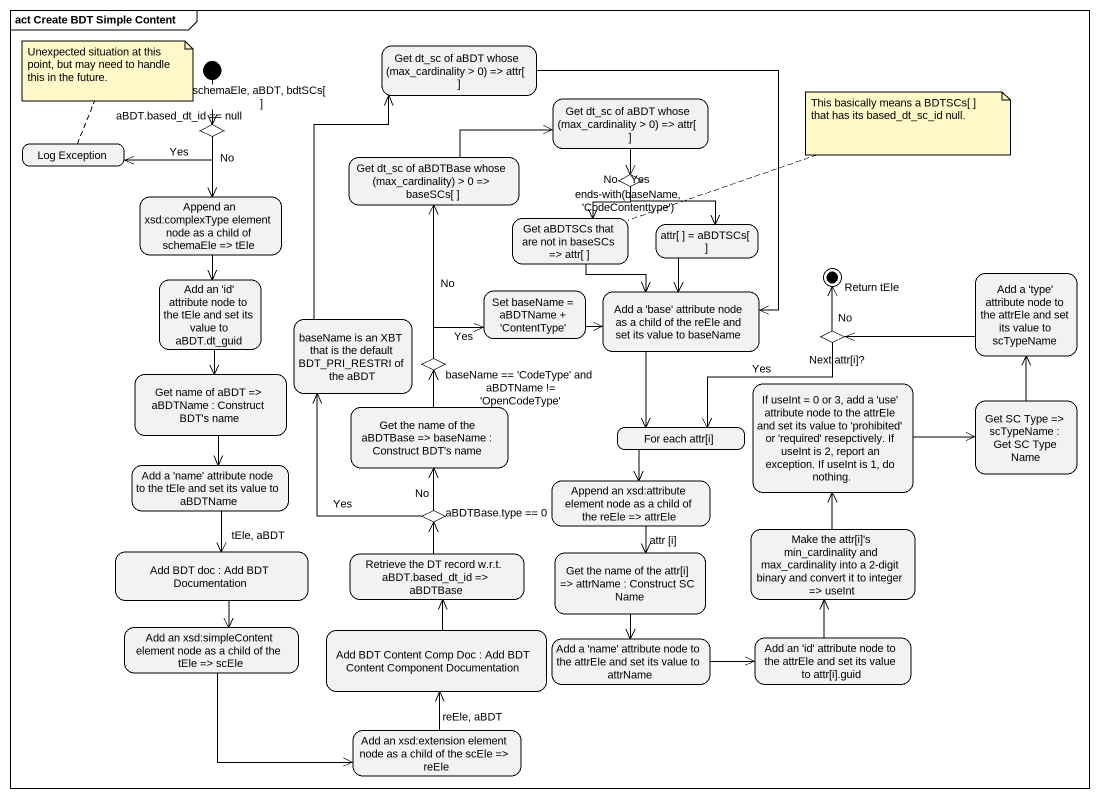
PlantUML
@startuml
mainframe act Create BDT Simple Content
hide empty description
state "Get dt_sc of aBDT whose (max_cardinality > 0) => attr[ ]" as Get_dt_sc_of_aBDT_whose_max
state "aBDT.based_dt_id == null" as aBDT_based_dt_id_null <<choice>>
state "Get dt_sc of aBDT whose (max_cardinality > 0) => attr[ ]" as Get_dt_sc_of_aBDT_whose_max_2
state "Log Exception" as Log_Exception
state "Get dt_sc of aBDTBase whose (max_cardinality) > 0 => baseSCs[ ]" as Get_dt_sc_of_aBDTBase_whose
state "ends-with(baseName, 'CodeContenttype')" as ends_with_baseName <<choice>>
state "Append an xsd:complexType element node as a child of schemaEle => tEle" as Append_an_xsd_complexType
state "Get aBDTSCs that are not in baseSCs => attr[ ]" as Get_aBDTSCs_that_are_not_in
state "attr[ ] = aBDTSCs[ ]" as attr_aBDTSCs
state "Return tEle" as Return_tEle <<end>>
state "Add an 'id' attribute node to the tEle and set its value to aBDT.dt_guid" as Add_an_id_attribute_node_to
state "Set baseName = aBDTName + 'ContentType'" as Set_baseName_aBDTName
state "Add a 'base' attribute node as a child of the reEle and set its value to baseName" as Add_a_base_attribute_node
state "Add a 'type' attribute node to the attrEle and set its value to scTypeName" as Add_a_type_attribute_node
state "baseName is an XBT that is the default BDT_PRI_RESTRI of the aBDT" as baseName_is_an_XBT_that_is
state "baseName == 'CodeType' and aBDTName != 'OpenCodeType'" as baseName_CodeType_and <<choice>>
state "Next attr[i]?" as Next_attr_i <<choice>>
state "Get name of aBDT => aBDTName : Construct BDT's name" as Get_name_of_aBDT_aBDTName
state "Get the name of the aBDTBase => baseName : Construct BDT's name" as Get_the_name_of_the
state "If useInt = 0 or 3, add a 'use' attribute node to the attrEle and set its value to 'prohibited' or 'required' resepctively. If useInt is 2, report an exception. If useInt is 1, do nothing." as If_useInt_0_or_3_add_a_use
state "Get SC Type => scTypeName : Get SC Type Name" as Get_SC_Type_scTypeName
state "For each attr[i]" as For_each_attr_i
state "Add a 'name' attribute node to the tEle and set its value to aBDTName" as Add_a_name_attribute_node
state "Append an xsd:attribute element node as a child of the reEle => attrEle" as Append_an_xsd_attribute
state "aBDTBase.type == 0" as aBDTBase_type_0 <<choice>>
state "Make the attr[i]'s min_cardinality and max_cardinality into a 2-digit binary and convert it to integer => useInt" as Make_the_attr_i_s_min
state "Add BDT doc : Add BDT Documentation" as Add_BDT_doc
state "Retrieve the DT record w.r.t. aBDT.based_dt_id => aBDTBase" as Retrieve_the_DT_record_w_r
state "Get the name of the attr[i] => attrName : Construct SC Name" as Get_the_name_of_the_attr_i
state "Add an xsd:simpleContent element node as a child of the tEle => scEle" as Add_an_xsd_simpleContent
state "Add BDT Content Comp Doc : Add BDT Content Component Documentation" as Add_BDT_Content_Comp_Doc
state "Add a 'name' attribute node to the attrEle and set its value to attrName" as Add_a_name_attribute_node_2
state "Add an 'id' attribute node to the attrEle and set its value to attr[i].guid" as Add_an_id_attribute_node_to_2
state "Add an xsd:extension element node as a child of the scEle => reEle" as Add_an_xsd_extension
[*] --> aBDT_based_dt_id_null : schemaEle, aBDT, bdtSCs[ ]
Get_dt_sc_of_aBDT_whose_max --> Add_a_base_attribute_node
aBDT_based_dt_id_null -left-> Log_Exception : Yes
aBDT_based_dt_id_null --> Append_an_xsd_complexType : No
Get_dt_sc_of_aBDT_whose_max_2 --> ends_with_baseName
Get_dt_sc_of_aBDTBase_whose -right-> Get_dt_sc_of_aBDT_whose_max_2
ends_with_baseName --> Get_aBDTSCs_that_are_not_in : No
ends_with_baseName --> attr_aBDTSCs : Yes
Append_an_xsd_complexType --> Add_an_id_attribute_node_to
Get_aBDTSCs_that_are_not_in --> Add_a_base_attribute_node
attr_aBDTSCs --> Add_a_base_attribute_node
Add_an_id_attribute_node_to --> Get_name_of_aBDT_aBDTName
Set_baseName_aBDTName -right-> Add_a_base_attribute_node
Add_a_base_attribute_node --> For_each_attr_i
Add_a_type_attribute_node -left-> Next_attr_i
baseName_is_an_XBT_that_is -up-> Get_dt_sc_of_aBDT_whose_max
baseName_CodeType_and -up-> Get_dt_sc_of_aBDTBase_whose : No
baseName_CodeType_and -right-> Set_baseName_aBDTName : Yes
Next_attr_i -up-> Return_tEle : No
Next_attr_i --> For_each_attr_i : Yes
Get_name_of_aBDT_aBDTName --> Add_a_name_attribute_node
Get_the_name_of_the -up-> baseName_CodeType_and
If_useInt_0_or_3_add_a_use -right-> Get_SC_Type_scTypeName
Get_SC_Type_scTypeName -up-> Add_a_type_attribute_node
For_each_attr_i --> Append_an_xsd_attribute
Add_a_name_attribute_node --> Add_BDT_doc : tEle, aBDT
Append_an_xsd_attribute --> Get_the_name_of_the_attr_i : attr [i]
aBDTBase_type_0 -up-> baseName_is_an_XBT_that_is : Yes
aBDTBase_type_0 -up-> Get_the_name_of_the : No
Make_the_attr_i_s_min -up-> If_useInt_0_or_3_add_a_use
Add_BDT_doc --> Add_an_xsd_simpleContent
Retrieve_the_DT_record_w_r -up-> aBDTBase_type_0
Get_the_name_of_the_attr_i --> Add_a_name_attribute_node_2
Add_an_xsd_simpleContent -right-> Add_an_xsd_extension
Add_BDT_Content_Comp_Doc -up-> Retrieve_the_DT_record_w_r
Add_a_name_attribute_node_2 -right-> Add_an_id_attribute_node_to_2
Add_an_id_attribute_node_to_2 -up-> Make_the_attr_i_s_min
Add_an_xsd_extension -up-> Add_BDT_Content_Comp_Doc : reEle, aBDT
note top of Log_Exception : Unexpected situation at this point, but may need to handle this in the future.
note right of Get_aBDTSCs_that_are_not_in : This basically means a BDTSCs[ ] that has its based_dt_sc_id null.
@enduml
